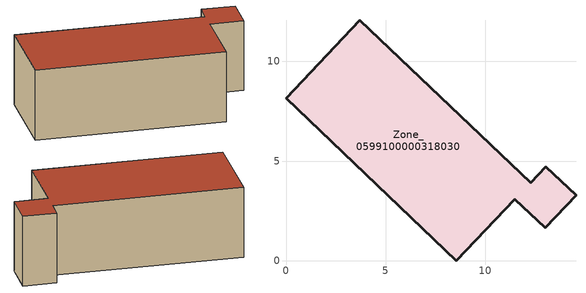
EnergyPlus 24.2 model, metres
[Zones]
Zone_0599100000318030
 floor ground (C_G): 13.04,4.71 14.56,3.27 13.02,1.65 11.49,3.08 8.56,0 0,8.15 3.71,12.06 12.28,3.91 z3.19
 wall outside (C_F): 3.71,12.06 0,8.15 8.56,0 11.49,3.08 13.02,1.65 14.56,3.27 13.04,4.71 12.28,3.91 3.71,12.06 z3.19:7.78
 roof outside (C_R): 13.02,1.65 14.56,3.27 13.04,4.71 12.28,3.91 3.71,12.06 0,8.15 8.56,0 11.49,3.08 z7.78
[BUILDING]
Pand.0599100000318030: North Axis=0; Terrain=City; Loads Convergence Tolerance Value=0.04; Temperature Convergence Tolerance Value=0.4; Solar Distribution=FullExterior; Maximum Number of Warmup Days=25; Minimum Number of Warmup Days=1
[Site:Location]
Rotterdam.The.Hague.AP_ZH_NLD Design_Conditions: Latitude=51.96; Longitude=4.45; Time Zone=1; Elevation=-4.5
[SITE:GROUNDTEMPERATURE:BUILDINGSURFACE]
18, 18, 18, 18, 18, 18, 18, 18, 18, 18, 18, 18
[MATERIAL] Thermal Absorptance=0.9; Solar Absorptance=0.7; Visible Absorptance=0.7
Name | Roughness | Thickness | Conductivity | Density | Specific Heat
G.TI.1975-1991 | MediumSmooth | 0.15 | 0.288461 | 540 | 1210
F.TI.1975-1991 | Rough | 0.3 | 0.230769 | 1920 | 840
R.TI.1975-1991 | MediumRough | 0.2 | 0.153846 | 1500 | 1000
[CONSTRUCTION]
C_G: G.TI.1975-1991
C_F: F.TI.1975-1991
C_R: R.TI.1975-1991
[ZONE]
Zone_0599100000318030: Type=1; Multiplier=1; Ceiling Height=Autocalculate; Volume=Autocalculate; Floor Area=autocalculate; Part of Total Floor Area=Yes
[ZONEINFILTRATION:DESIGNFLOWRATE]
Infil_Zone_0599100000318030: Zone or ZoneList or Space or SpaceList=Zone_0599100000318030; Schedule=AlwaysOn; Design Flow Rate Calculation Method=Flow/Area; Flow Rate per Floor Area=0.003; Constant Term Coefficient=1; Temperature Term Coefficient=0; Velocity Term Coefficient=0; Velocity Squared Term Coefficient=0
[HVACTEMPLATE:ZONE:IDEALLOADSAIRSYSTEM]
Zone_0599100000318030: Maximum Heating Supply Air Temperature=50; Minimum Cooling Supply Air Temperature=13; Maximum Heating Supply Air Humidity Ratio=0.0156; Minimum Cooling Supply Air Humidity Ratio=0.0077; Heating Limit=NoLimit; Cooling Limit=NoLimit; Dehumidification Control Type=ConstantSensibleHeatRatio; Cooling Sensible Heat Ratio=0.7; Dehumidification Setpoint=60; Humidification Control Type=None; Humidification Setpoint=30; Outdoor Air Method=None; Outdoor Air Flow Rate per Person=0.00944; Outdoor Air Flow Rate per Zone Floor Area=0; Outdoor Air Flow Rate per Zone=0; Demand Controlled Ventilation Type=None; Outdoor Air Economizer Type=NoEconomizer; Heat Recovery Type=None; Sensible Heat Recovery Effectiveness=0.7; Latent Heat Recovery Effectiveness=0.65
[ZONECONTROL:THERMOSTAT]
ThermostatControl_Zone_0599100000318030: Zone or ZoneList=Zone_0599100000318030; Control Type Schedule=DualSetpointControlType; Control 1=Thermostat_Zone_0599100000318030; Temperature Difference Between Cutout And Setpoint=0
[THERMOSTATSETPOINT:DUALSETPOINT]
Thermostat_Zone_0599100000318030: Heating Setpoint Temperature Schedule=HeatingSetpoint_Zone_0599100000318030; Cooling Setpoint Temperature Schedule=CoolingSetpoint_Zone_0599100000318030
[SCHEDULE:COMPACT]
HeatingSetpoint_Zone_0599100000318030: Through: 12/31, For: AllDays, Until: 24:00, 21
CoolingSetpoint_Zone_0599100000318030: Through: 12/31, For: AllDays, Until: 24:00, 24
DualSetpointControlType: Through: 12/31, For: AllDays, Until: 24:00, 4
AlwaysOn: Through: 12/31, For: AllDays, Until: 24:00, 1
